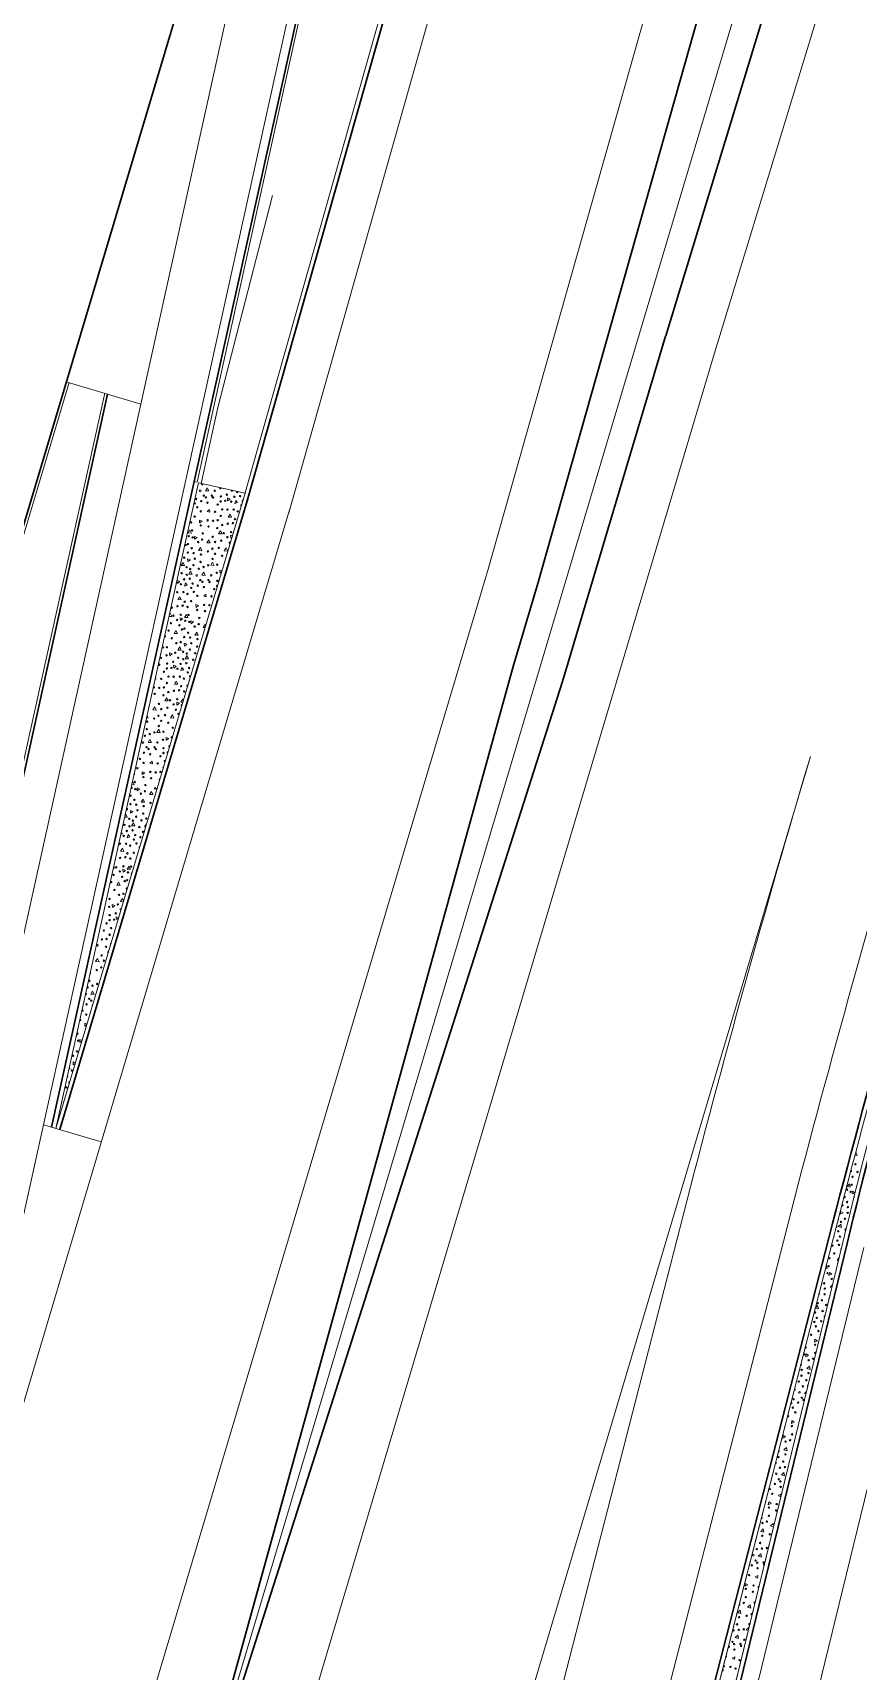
# Model space of a CAD drawing. Extents: x 2536801 to 2538856, y 7112140 to 7131569.
# Drawn here: x 2537210 to 2537401.3, y 7113349.6 to 7113729.3 of the extents above; entities that cross this region are included whole.
import ezdxf

# ---------------------------------------------------------------- set-up
doc = ezdxf.new("R2010")
doc.units = 0
doc.header["$LTSCALE"] = 100
doc.header["$MEASUREMENT"] = 0
for name, color, linetype, lineweight in [('D_BOC_FR', 3, 'Continuous', 13), ('D_BOC_RMP', 1, 'Continuous', 13), ('D_CTB_1', 2, 'Continuous', 0), ('D_EOS_ML', 7, 'Continuous', 30), ('D_EOS_RMP', 1, 'Continuous', 30), ('D_EOT_ML', 7, 'Continuous', 13), ('D_EOT_RMP', 1, 'Continuous', 13), ('D_FOC_FR', 3, 'Continuous', 30), ('D_FOC_RMP', 1, 'Continuous', 30), ('D_MBGF', 20, 'Continuous', 0), ('D_RIPRAP_1', 7, 'Continuous', 0)]:
    doc.layers.add(name, color=color, linetype=linetype, lineweight=lineweight)
doc.linetypes.add('mbgf', pattern='A,1,-0.5,[46,dgnlstyle-BGELINES.shx,S=0.008,R=0,X=0,Y=0],-0.5,1', length=3)

msp = doc.modelspace()

# ---------------------------------------------------------------- linework, layer by layer
at = {"layer": 'D_BOC_FR', "lineweight": 0}
msp.add_line((2537218.37, 7113648.2), (2536888.72, 7112545.5), dxfattribs=at)
at = {"layer": 'D_BOC_RMP', "lineweight": 0}
for p, q in [((2537310.24, 7113906.65), (2537248.05, 7113625.15)), ((2537226.65, 7113645.72), (2537191.25, 7113485.51)), ((2537248.05, 7113625.15), (2537247.4, 7113625.29))]:
    msp.add_line(p, q, dxfattribs=at)
at = {"layer": 'D_CTB_1', "linetype": 'Continuous', "lineweight": 0, "ltscale": 0.025}
for p, q in [((2537258.74, 7113621.06), (2537337.53, 7113899.31)), ((2536961.32, 7112354.03), (2537399.99, 7113825.34)), ((2537248.36, 7113625.01), (2537215.3, 7113475.38)), ((2537215.3, 7113475.38), (2537258.97, 7113621.84)), ((2537329.04, 7113167.09), (2537397.74, 7113448.98)), ((2537278.45, 7112994.06), (2537389.46, 7113426.41))]:
    msp.add_line(p, q, dxfattribs=at)
at = {"layer": 'D_CTB_1', "linetype": 'Continuous', "lineweight": 0, "ltscale": 0.025, "extrusion": (0, 0, -1)}
msp.add_arc((-2539359.33, 7112970.94), 2019, 13.6961, 16.42833, dxfattribs=at)
at = {"layer": 'D_EOS_ML'}
for p, q in [((2537259.7, 7113620.79), (2537338.49, 7113899.04)), ((2537356.67, 7113659.04), (2537429.34, 7113897.17)), ((2537327.03, 7113601.65), (2537405.84, 7113879.97)), ((2537332.79, 7113578.97), (2537356.64, 7113658.97)), ((2537216.26, 7113475.11), (2537259.93, 7113621.56)), ((2537321.29, 7113582.39), (2537327.03, 7113601.62)), ((2537321.29, 7113582.4), (2537254.66, 7113341.39)), ((2537332.79, 7113578.97), (2537241.33, 7113293.19))]:
    msp.add_line(p, q, dxfattribs=at)
at = {"layer": 'D_EOS_RMP'}
for p, q in [((2537227.29, 7113645.53), (2537178.59, 7113425.11)), ((2537247.4, 7113625.29), (2537214.34, 7113475.68)), ((2537330.02, 7113166.86), (2537398.71, 7113448.74)), ((2537277.48, 7112994.31), (2537393.64, 7113446.72))]:
    msp.add_line(p, q, dxfattribs=at)
at = {"layer": 'D_EOS_RMP', "extrusion": (0, 0, -1)}
for centre, radius, start, end in [((-2540144.42, 7112740.44), 2840, 14.39994, 16.6018), ((-2539359.33, 7112970.94), 2018, 13.6961, 16.42833)]:
    msp.add_arc(centre, radius, start, end, dxfattribs=at)
at = {"layer": 'D_EOT_ML'}
for p, q in [((2537269.32, 7113618.06), (2537348.11, 7113896.31)), ((2537368.14, 7113655.54), (2537440.82, 7113893.67)), ((2537315.51, 7113604.99), (2537394.29, 7113883.24)), ((2536978.57, 7112348.89), (2537368.14, 7113655.54)), ((2537069.42, 7112947.6), (2537269.51, 7113618.7)), ((2536944.07, 7112359.18), (2537315.51, 7113604.99)), ((2537229.04, 7113020.99), (2537390.22, 7113561.6)), ((2537212.42, 7113476.25), (2537225.85, 7113472.25))]:
    msp.add_line(p, q, dxfattribs=at)
at = {"layer": 'D_EOT_RMP'}
for p, q in [((2537200.89, 7113424.04), (2537307.64, 7113907.22)), ((2537288.18, 7113884.04), (2537186.42, 7113423.45)), ((2537217.73, 7113648.39), (2537234.98, 7113643.23)), ((2537244.55, 7113002.77), (2537360.71, 7113455.17)), ((2537267.8, 7112996.8), (2537383.95, 7113449.21)), ((2537333.9, 7113165.91), (2537402.6, 7113447.79)), ((2537347.5, 7113162.6), (2537416.2, 7113444.48))]:
    msp.add_line(p, q, dxfattribs=at)
at = {"layer": 'D_EOT_RMP', "extrusion": (0, 0, -1)}
for radius in [2874, 2850]:
    msp.add_arc((-2540144.42, 7112740.44), radius, 14.39994, 16.6018, dxfattribs=at)
at = {"layer": 'D_FOC_FR'}
msp.add_line((2537288.18, 7113884.04), (2536888.08, 7112545.69), dxfattribs=at)
at = {"layer": 'D_FOC_RMP'}
msp.add_line((2537309.59, 7113906.79), (2537247.4, 7113625.29), dxfattribs=at)
at = {"layer": 'D_MBGF', "linetype": 'mbgf', "lineweight": 13, "ltscale": 0.025}
for q in [(2537265.54, 7113691.59), (2537249.01, 7113624.86)]:
    msp.add_line((2537252.89, 7113642.44), q, dxfattribs=at)
at = {"layer": 'D_RIPRAP_1', "color": 7, "linetype": 'Continuous', "lineweight": 0}
for p, q in [((2537250.41, 7113618.3), (2537250.92, 7113618.8)), ((2537250.99, 7113618.17), (2537250.41, 7113618.3)), ((2537250.92, 7113618.8), (2537250.99, 7113618.17)), ((2537249.59, 7113598.72), (2537250.11, 7113599.21)), ((2537250.11, 7113599.21), (2537250.17, 7113598.59)), ((2537250.17, 7113598.59), (2537249.59, 7113598.72)), ((2537238.43, 7113580.06), (2537238.45, 7113580.08)), ((2537238.45, 7113580.08), (2537238.51, 7113579.45)), ((2537238.51, 7113579.45), (2537238.31, 7113579.5)), ((2537237.12, 7113560), (2537237.64, 7113560.49)), ((2537237.7, 7113559.87), (2537237.12, 7113560)), ((2537237.64, 7113560.49), (2537237.7, 7113559.87)), ((2537382.78, 7113390.31), (2537383.4, 7113390.67)), ((2537383.32, 7113390.04), (2537382.78, 7113390.31)), ((2537383.4, 7113390.67), (2537383.32, 7113390.04)), ((2537377.43, 7113371.45), (2537378.05, 7113371.81)), ((2537377.96, 7113371.19), (2537377.43, 7113371.45)), ((2537378.05, 7113371.81), (2537377.96, 7113371.19)), ((2537372.07, 7113352.6), (2537372.69, 7113352.96)), ((2537372.6, 7113352.33), (2537372.07, 7113352.6)), ((2537372.69, 7113352.96), (2537372.6, 7113352.33))]:
    msp.add_line(p, q, dxfattribs=at)
at = {"layer": 'D_RIPRAP_1', "color": 7, "lineweight": 0, "flags": 128}
for points in [[(2537259.18, 7113622.61), (2537248.36, 7113625.01), (2537215.31, 7113475.39), (2537215.31, 7113475.39), (2537258.74, 7113621.06), (2537258.76, 7113621.13), (2537259.18, 7113622.61)], [(2537329.04, 7113167.09), (2537397.74, 7113448.98)], [(2537394.61, 7113446.47), (2537389.46, 7113426.41), (2537278.39, 7112993.84), (2537278.41, 7112993.83)]]:
    msp.add_lwpolyline(points, dxfattribs=at)
at = {"layer": 'D_RIPRAP_1', "color": 7, "linetype": 'Continuous', "lineweight": 0, "flags": 128}
for points in [[(2537250.76, 7113623.11), (2537249.98, 7113623.14), (2537250.42, 7113623.83)], [(2537255.12, 7113620.79), (2537255.09, 7113621.47), (2537255.7, 7113621.22)], [(2537256.03, 7113617.01), (2537255.26, 7113617.04), (2537255.7, 7113617.73)], [(2537257.43, 7113620.39), (2537256.79, 7113620.18), (2537257, 7113620.92)], [(2537246.73, 7113613.32), (2537245.95, 7113613.36), (2537246.39, 7113614.05)], [(2537248.64, 7113615.68), (2537248.6, 7113616.35), (2537249.22, 7113616.1)], [(2537247.46, 7113611.9), (2537247.43, 7113612.57), (2537248.04, 7113612.33)], [(2537251.08, 7113611.04), (2537250.3, 7113611.07), (2537250.74, 7113611.76)], [(2537253.83, 7113613.15), (2537253.05, 7113613.18), (2537253.49, 7113613.88)], [(2537245.17, 7113605.79), (2537244.39, 7113605.83), (2537244.83, 7113606.52)], [(2537245.91, 7113606.72), (2537245.87, 7113607.39), (2537246.49, 7113607.15)], [(2537249.15, 7113609.26), (2537248.37, 7113609.29), (2537248.81, 7113609.99)], [(2537252, 7113605.85), (2537251.22, 7113605.88), (2537251.66, 7113606.58)], [(2537255.15, 7113609.18), (2537254.37, 7113609.21), (2537254.81, 7113609.91)], [(2537246.9, 7113603.79), (2537246.12, 7113603.82), (2537246.56, 7113604.51)], [(2537249.95, 7113603.52), (2537249.17, 7113603.56), (2537249.61, 7113604.25)], [(2537243.46, 7113601.66), (2537243.43, 7113602.33), (2537244.04, 7113602.09)], [(2537245.77, 7113601.25), (2537245.13, 7113601.04), (2537245.34, 7113601.79)], [(2537244.38, 7113597.87), (2537243.6, 7113597.91), (2537244.04, 7113598.6)], [(2537247.82, 7113596.09), (2537247.79, 7113596.76), (2537248.4, 7113596.52)], [(2537244.19, 7113593.06), (2537244.16, 7113593.73), (2537244.77, 7113593.49)], [(2537245.91, 7113593.74), (2537245.14, 7113593.77), (2537245.58, 7113594.46)], [(2537246.65, 7113592.32), (2537246.61, 7113592.99), (2537247.23, 7113592.74)], [(2537243.49, 7113590.05), (2537242.71, 7113590.08), (2537243.15, 7113590.77)], [(2537245.1, 7113587.13), (2537245.06, 7113587.8), (2537245.68, 7113587.56)], [(2537248.33, 7113589.67), (2537247.56, 7113589.71), (2537248, 7113590.4)], [(2537241.72, 7113584.92), (2537241.68, 7113585.59), (2537242.3, 7113585.35)], [(2537244.35, 7113586.21), (2537243.58, 7113586.24), (2537244.02, 7113586.94)], [(2537246.09, 7113584.2), (2537245.31, 7113584.23), (2537245.75, 7113584.93)], [(2537242.65, 7113582.07), (2537242.61, 7113582.74), (2537243.23, 7113582.5)], [(2537244.96, 7113581.67), (2537244.32, 7113581.46), (2537244.53, 7113582.2)], [(2537243.56, 7113578.29), (2537242.79, 7113578.32), (2537243.22, 7113579.01)], [(2537238.61, 7113572.32), (2537237.83, 7113572.35), (2537238.27, 7113573.04)], [(2537241.36, 7113574.43), (2537240.58, 7113574.46), (2537241.02, 7113575.16)], [(2537243.38, 7113573.47), (2537243.34, 7113574.14), (2537243.96, 7113573.9)], [(2537242.68, 7113570.46), (2537241.9, 7113570.49), (2537242.34, 7113571.19)], [(2537237.47, 7113564.8), (2537236.7, 7113564.83), (2537237.14, 7113565.53)], [(2537239.53, 7113567.13), (2537238.75, 7113567.16), (2537239.19, 7113567.86)], [(2537240.91, 7113565.33), (2537240.87, 7113566), (2537241.49, 7113565.76)], [(2537235.35, 7113557.37), (2537235.31, 7113558.04), (2537235.93, 7113557.8)], [(2537234.18, 7113553.6), (2537234.14, 7113554.27), (2537234.76, 7113554.02)], [(2537237.79, 7113552.73), (2537237.02, 7113552.76), (2537237.46, 7113553.46)], [(2537235.86, 7113550.95), (2537235.08, 7113550.99), (2537235.52, 7113551.68)], [(2537232.62, 7113548.41), (2537232.59, 7113549.08), (2537233.2, 7113548.84)], [(2537233.61, 7113545.48), (2537232.84, 7113545.51), (2537233.28, 7113546.21)], [(2537232.48, 7113542.95), (2537231.85, 7113542.74), (2537232.05, 7113543.48)], [(2537231.09, 7113539.57), (2537230.31, 7113539.6), (2537230.75, 7113540.29)], [(2537230.91, 7113534.75), (2537230.87, 7113535.42), (2537231.49, 7113535.18)], [(2537232.63, 7113535.43), (2537231.85, 7113535.46), (2537232.29, 7113536.16)], [(2537230.2, 7113531.74), (2537229.43, 7113531.77), (2537229.87, 7113532.47)], [(2537228.43, 7113526.61), (2537228.4, 7113527.28), (2537229.01, 7113527.04)], [(2537225.32, 7113514.01), (2537224.54, 7113514.04), (2537224.98, 7113514.74)], [(2537224.19, 7113506.5), (2537223.41, 7113506.53), (2537223.85, 7113507.22)], [(2537399.47, 7113461.75), (2537398.72, 7113461.96), (2537399.31, 7113462.53)], [(2537399.86, 7113460.19), (2537399.98, 7113460.85), (2537400.52, 7113460.47)], [(2537397.14, 7113455.51), (2537397.26, 7113456.17), (2537397.8, 7113455.79)], [(2537397.42, 7113452.43), (2537396.67, 7113452.64), (2537397.26, 7113453.22)], [(2537394.5, 7113441.34), (2537394.62, 7113442), (2537395.16, 7113441.62)], [(2537391.16, 7113425.88), (2537391.28, 7113426.54), (2537391.83, 7113426.16)], [(2537389.14, 7113422.48), (2537389.26, 7113423.14), (2537389.81, 7113422.76)], [(2537390.16, 7113419.52), (2537389.42, 7113419.73), (2537390.01, 7113420.3)], [(2537385.81, 7113407.02), (2537385.93, 7113407.68), (2537386.47, 7113407.3)], [(2537383.79, 7113403.62), (2537383.91, 7113404.28), (2537384.45, 7113403.91)], [(2537384.81, 7113400.66), (2537384.06, 7113400.88), (2537384.65, 7113401.45)], [(2537384.25, 7113394.9), (2537383.5, 7113395.11), (2537384.09, 7113395.68)], [(2537380.45, 7113388.17), (2537380.57, 7113388.83), (2537381.11, 7113388.45)], [(2537379.45, 7113381.81), (2537378.7, 7113382.02), (2537379.29, 7113382.59)], [(2537378.89, 7113376.04), (2537378.14, 7113376.26), (2537378.73, 7113376.83)], [(2537375.09, 7113369.31), (2537375.21, 7113369.97), (2537375.75, 7113369.59)], [(2537374.09, 7113362.95), (2537373.34, 7113363.16), (2537373.93, 7113363.74)], [(2537376.39, 7113364.23), (2537375.64, 7113364.44), (2537376.23, 7113365.01)], [(2537373.53, 7113357.19), (2537372.78, 7113357.4), (2537373.37, 7113357.97)]]:
    msp.add_lwpolyline(points, close=True, dxfattribs=at)
for points in [[(2537254.27, 7113623.7), (2537254.19, 7113623.64), (2537254.19, 7113623.72)], [(2537256.16, 7113612.42), (2537255.85, 7113612.19), (2537255.81, 7113612.86), (2537256.24, 7113612.7)], [(2537253.75, 7113604.32), (2537253.38, 7113604.05), (2537253.34, 7113604.72), (2537253.81, 7113604.54)], [(2537241.59, 7113594.35), (2537241.83, 7113594.74), (2537242.17, 7113594.02), (2537241.52, 7113594.04)], [(2537249.91, 7113591.47), (2537249.49, 7113591.48), (2537249.93, 7113592.18), (2537250.05, 7113591.92)], [(2537240.04, 7113587.36), (2537240.34, 7113586.71), (2537239.9, 7113586.73)], [(2537244.76, 7113574.17), (2537244.32, 7113574.18), (2537244.76, 7113574.88), (2537244.89, 7113574.61)], [(2537236.44, 7113571.05), (2537236.68, 7113570.54), (2537236.33, 7113570.55)], [(2537233.03, 7113555.63), (2537233.1, 7113555.74), (2537233.44, 7113555.02), (2537232.9, 7113555.04)], [(2537231.31, 7113547.85), (2537231.54, 7113548.22), (2537231.88, 7113547.49), (2537231.24, 7113547.52)], [(2537236.13, 7113545.24), (2537235.88, 7113545.25), (2537236.32, 7113545.94), (2537236.33, 7113545.92)], [(2537230.44, 7113543.91), (2537230.76, 7113543.78), (2537230.35, 7113543.48)], [(2537228.71, 7113536.08), (2537228.89, 7113535.71), (2537228.63, 7113535.72)], [(2537227.03, 7113528.46), (2537227.05, 7113528.41), (2537227.02, 7113528.41)], [(2537230.96, 7113527.91), (2537230.29, 7113527.94), (2537230.73, 7113528.63), (2537231, 7113528.04)], [(2537229.83, 7113524.11), (2537229.37, 7113523.77), (2537229.33, 7113524.44), (2537229.87, 7113524.23)], [(2537227.46, 7113516.15), (2537227.3, 7113516.16), (2537227.61, 7113516.65)], [(2537220.06, 7113496.92), (2537220.16, 7113496.71), (2537220.02, 7113496.72)], [(2537222.45, 7113499.35), (2537222.06, 7113499.07), (2537222.03, 7113499.74), (2537222.51, 7113499.55)], [(2537221.34, 7113495.62), (2537220.89, 7113495.29), (2537220.86, 7113495.96), (2537221.38, 7113495.76)], [(2537218.43, 7113489.54), (2537218.6, 7113489.18), (2537218.35, 7113489.19)], [(2537219.79, 7113490.44), (2537219.34, 7113490.11), (2537219.3, 7113490.78), (2537219.83, 7113490.57)], [(2537217.07, 7113481.29), (2537217.03, 7113481.29), (2537217.1, 7113481.41)], [(2537400.73, 7113469.6), (2537400.79, 7113469.71), (2537401.08, 7113469.09), (2537400.58, 7113469.04)], [(2537395.65, 7113450.4), (2537395.73, 7113450.23), (2537395.6, 7113450.22)], [(2537393.87, 7113443.59), (2537393.96, 7113443.68), (2537394.11, 7113442.89), (2537393.72, 7113443)], [(2537396.73, 7113444.82), (2537396.52, 7113444.73), (2537396.64, 7113445.39), (2537396.83, 7113445.26)], [(2537392.2, 7113437.11), (2537392.44, 7113436.94), (2537392.13, 7113436.8)], [(2537395.18, 7113438.47), (2537394.77, 7113438.59), (2537395.34, 7113439.14)], [(2537391.37, 7113433.84), (2537391.9, 7113434.36), (2537392.06, 7113433.58), (2537391.35, 7113433.78)], [(2537386.59, 7113415.25), (2537386.7, 7113414.72), (2537386.47, 7113414.78)], [(2537389.18, 7113413.87), (2537388.86, 7113413.97), (2537389.32, 7113414.42)], [(2537378.88, 7113385.2), (2537379.09, 7113385.05), (2537378.81, 7113384.93)], [(2537381.69, 7113383.1), (2537380.99, 7113383.3), (2537381.58, 7113383.87), (2537381.71, 7113383.22)], [(2537375.82, 7113359.04), (2537375.32, 7113359.18), (2537375.91, 7113359.76), (2537375.95, 7113359.56)], [(2537370.08, 7113350.95), (2537370.4, 7113350.74), (2537369.98, 7113350.56)]]:
    msp.add_lwpolyline(points, dxfattribs=at)
at = {"layer": 'D_RIPRAP_1', "color": 7, "linetype": 'Continuous', "lineweight": 0}
for centre, radius in [((2537248.77, 7113623.11), 0.199), ((2537249.61, 7113622.01), 0.163), ((2537250.09, 7113621.6), 0.163), ((2537251.5, 7113622.01), 0.163), ((2537251.75, 7113621.57), 0.163), ((2537252.14, 7113623.14), 0.163), ((2537253.56, 7113621.83), 0.163), ((2537254.98, 7113622.24), 0.163), ((2537256.69, 7113621.75), 0.163), ((2537257.33, 7113622.82), 0.163), ((2537258.03, 7113621.9), 0.163), ((2537247.51, 7113620.21), 0.163), ((2537247.83, 7113621.24), 0.163), ((2537248.09, 7113619.31), 0.163), ((2537248.92, 7113618.38), 0.163), ((2537249.02, 7113620.74), 0.163), ((2537250.45, 7113620.39), 0.163), ((2537252.2, 7113618.27), 0.163), ((2537252.83, 7113619.93), 0.163), ((2537253.52, 7113620.68), 0.163), ((2537253.89, 7113618.81), 0.163), ((2537254.57, 7113620.81), 0.163), ((2537255.1, 7113618.78), 0.163), ((2537255.97, 7113620.62), 0.163), ((2537256.54, 7113618.79), 0.163), ((2537257.48, 7113618.35), 0.163), ((2537246.68, 7113615.8), 0.163), ((2537246.9, 7113613.95), 0.163), ((2537247.49, 7113617.15), 0.163), ((2537248.92, 7113615.1), 0.163), ((2537250.5, 7113616.29), 0.163), ((2537250.7, 7113614.83), 0.163), ((2537251.75, 7113616.19), 0.163), ((2537252.71, 7113614.49), 0.163), ((2537252.83, 7113616.3), 0.163), ((2537253.54, 7113617.31), 0.163), ((2537253.87, 7113615.2), 0.163), ((2537255.15, 7113615.51), 0.163), ((2537256.37, 7113615.65), 0.163), ((2537256.84, 7113616.56), 0.163), ((2537245.37, 7113610.6), 0.163), ((2537245.93, 7113610.79), 0.163), ((2537246.13, 7113612.6), 0.163), ((2537247.03, 7113612.33), 0.163), ((2537248.3, 7113611.26), 0.163), ((2537249.23, 7113611.83), 0.163), ((2537249.38, 7113613.25), 0.163), ((2537251.66, 7113612.48), 0.163), ((2537252.21, 7113611.27), 0.163), ((2537253.65, 7113611.58), 0.163), ((2537254.24, 7113613.33), 0.163), ((2537255.07, 7113612.36), 0.163), ((2537255.93, 7113613.56), 0.163), ((2537245.07, 7113607.64), 0.163), ((2537245.9, 7113608.83), 0.163), ((2537246.8, 7113609.83), 0.163), ((2537247.25, 7113608.71), 0.163), ((2537247.52, 7113607.4), 0.163), ((2537248.87, 7113606.64), 0.163), ((2537248.96, 7113608.36), 0.163), ((2537250.57, 7113609.09), 0.163), ((2537251.59, 7113609.72), 0.163), ((2537251.64, 7113607.36), 0.163), ((2537252.21, 7113608.55), 0.163), ((2537253.09, 7113609.89), 0.163), ((2537253.85, 7113608.09), 0.163), ((2537244.48, 7113604.03), 0.163), ((2537245.03, 7113602.61), 0.163), ((2537245.62, 7113605.41), 0.163), ((2537245.67, 7113603.69), 0.163), ((2537246.37, 7113602.77), 0.163), ((2537246.47, 7113605.01), 0.163), ((2537247.22, 7113605.93), 0.163), ((2537247.96, 7113603.52), 0.199), ((2537248.43, 7113605.08), 0.163), ((2537248.8, 7113602.43), 0.163), ((2537249.55, 7113605.48), 0.163), ((2537250.65, 7113605.87), 0.163), ((2537250.68, 7113602.43), 0.163), ((2537251.33, 7113603.55), 0.163), ((2537252.63, 7113604.15), 0.163), ((2537252.71, 7113606.02), 0.163), ((2537243.44, 7113599.64), 0.163), ((2537244.31, 7113601.48), 0.163), ((2537244.88, 7113599.66), 0.163), ((2537245.82, 7113599.22), 0.163), ((2537246.7, 7113600.63), 0.163), ((2537247.02, 7113601.65), 0.163), ((2537247.28, 7113599.72), 0.163), ((2537248.11, 7113598.8), 0.163), ((2537248.21, 7113601.15), 0.163), ((2537249.28, 7113602.02), 0.163), ((2537249.64, 7113600.81), 0.163), ((2537250.94, 7113601.99), 0.163), ((2537251.39, 7113598.68), 0.163), ((2537252.02, 7113600.34), 0.163), ((2537252.75, 7113602.24), 0.163), ((2537242.21, 7113596.06), 0.163), ((2537243.49, 7113596.38), 0.163), ((2537244.71, 7113596.52), 0.163), ((2537245.18, 7113597.42), 0.163), ((2537245.86, 7113596.21), 0.163), ((2537246.68, 7113597.56), 0.163), ((2537248.1, 7113595.52), 0.163), ((2537249.69, 7113596.7), 0.163), ((2537249.89, 7113595.25), 0.163), ((2537250.93, 7113596.61), 0.163), ((2537241.99, 7113592.44), 0.163), ((2537242.58, 7113594.19), 0.163), ((2537243.41, 7113593.23), 0.163), ((2537243.96, 7113591.97), 0.163), ((2537244.27, 7113594.42), 0.163), ((2537244.55, 7113591.01), 0.163), ((2537245.11, 7113591.2), 0.163), ((2537245.32, 7113593.02), 0.163), ((2537246.09, 7113594.37), 0.163), ((2537246.22, 7113592.75), 0.163), ((2537247.49, 7113591.68), 0.163), ((2537248.42, 7113592.24), 0.163), ((2537248.57, 7113593.66), 0.163), ((2537241.43, 7113590.75), 0.163), ((2537242.19, 7113588.96), 0.163), ((2537243.25, 7113587.81), 0.163), ((2537244.25, 7113588.06), 0.163), ((2537245.09, 7113589.25), 0.163), ((2537245.98, 7113590.25), 0.163), ((2537246.43, 7113589.12), 0.163), ((2537246.7, 7113587.82), 0.163), ((2537248.15, 7113588.78), 0.163), ((2537239.67, 7113584.42), 0.163), ((2537240.97, 7113585.01), 0.163), ((2537241.05, 7113586.89), 0.163), ((2537242.51, 7113583.52), 0.163), ((2537242.98, 7113585.6), 0.163), ((2537243.67, 7113584.45), 0.163), ((2537244.8, 7113585.83), 0.163), ((2537244.85, 7113584.1), 0.163), ((2537245.65, 7113585.42), 0.163), ((2537246.4, 7113586.34), 0.163), ((2537247.15, 7113583.94), 0.199), ((2537247.62, 7113585.49), 0.163), ((2537248.05, 7113587.05), 0.163), ((2537239.28, 7113582.85), 0.163), ((2537240.36, 7113581.21), 0.163), ((2537241.05, 7113581.96), 0.163), ((2537241.09, 7113583.11), 0.163), ((2537241.42, 7113580.09), 0.163), ((2537242.1, 7113582.09), 0.163), ((2537242.62, 7113580.06), 0.163), ((2537243.5, 7113581.9), 0.163), ((2537244.06, 7113580.07), 0.163), ((2537244.22, 7113583.03), 0.163), ((2537245, 7113579.63), 0.163), ((2537245.56, 7113583.18), 0.163), ((2537245.88, 7113581.04), 0.163), ((2537246.21, 7113582.07), 0.163), ((2537238.23, 7113576.11), 0.163), ((2537239.28, 7113577.47), 0.163), ((2537239.73, 7113579.55), 0.163), ((2537240.36, 7113577.58), 0.163), ((2537241.07, 7113578.59), 0.163), ((2537241.39, 7113576.48), 0.163), ((2537242.68, 7113576.79), 0.163), ((2537243.9, 7113576.93), 0.163), ((2537244.36, 7113577.84), 0.163), ((2537245.05, 7113576.63), 0.163), ((2537239.19, 7113573.76), 0.163), ((2537239.74, 7113572.55), 0.163), ((2537240.24, 7113575.77), 0.163), ((2537241.18, 7113572.86), 0.163), ((2537241.77, 7113574.6), 0.163), ((2537242.59, 7113573.64), 0.163), ((2537243.15, 7113572.39), 0.163), ((2537243.46, 7113574.84), 0.163), ((2537236.49, 7113569.64), 0.163), ((2537238.1, 7113570.37), 0.163), ((2537239.11, 7113571), 0.163), ((2537239.17, 7113568.64), 0.163), ((2537239.73, 7113569.83), 0.163), ((2537240.62, 7113571.17), 0.163), ((2537241.38, 7113569.37), 0.163), ((2537242.43, 7113568.23), 0.163), ((2537243.74, 7113571.43), 0.163), ((2537235.49, 7113564.8), 0.199), ((2537235.96, 7113566.36), 0.163), ((2537236.39, 7113567.92), 0.163), ((2537237.08, 7113566.76), 0.163), ((2537238.18, 7113567.15), 0.163), ((2537238.86, 7113564.83), 0.163), ((2537240.16, 7113565.43), 0.163), ((2537240.24, 7113567.3), 0.163), ((2537234.81, 7113561), 0.163), ((2537235.73, 7113562.43), 0.163), ((2537236.33, 7113563.71), 0.163), ((2537236.81, 7113563.3), 0.163), ((2537237.17, 7113562.09), 0.163), ((2537238.21, 7113563.71), 0.163), ((2537238.47, 7113563.27), 0.163), ((2537239.55, 7113561.62), 0.163), ((2537240.24, 7113562.37), 0.163), ((2537240.27, 7113563.52), 0.163), ((2537234.2, 7113558.84), 0.163), ((2537235.64, 7113560.08), 0.163), ((2537237.21, 7113557.98), 0.163), ((2537238.46, 7113557.89), 0.163), ((2537238.91, 7113559.96), 0.163), ((2537239.55, 7113558), 0.163), ((2537233.62, 7113555.65), 0.163), ((2537233.74, 7113554.03), 0.163), ((2537235.63, 7113556.8), 0.163), ((2537235.95, 7113553.52), 0.163), ((2537236.09, 7113554.94), 0.163), ((2537237.41, 7113556.53), 0.163), ((2537238.37, 7113554.18), 0.163), ((2537232.61, 7113550.53), 0.163), ((2537232.64, 7113552.48), 0.163), ((2537233.51, 7113551.53), 0.163), ((2537233.96, 7113550.4), 0.163), ((2537235.02, 7113552.96), 0.163), ((2537235.67, 7113550.06), 0.163), ((2537237.28, 7113550.79), 0.163), ((2537231.2, 7113545.73), 0.163), ((2537232.33, 7113547.11), 0.163), ((2537233.18, 7113546.7), 0.163), ((2537233.93, 7113547.62), 0.163), ((2537234.23, 7113549.1), 0.163), ((2537235.15, 7113546.77), 0.163), ((2537235.58, 7113548.33), 0.163), ((2537236.27, 7113547.18), 0.163), ((2537231.03, 7113543.18), 0.163), ((2537231.75, 7113544.31), 0.163), ((2537232.38, 7113545.38), 0.163), ((2537233.09, 7113544.46), 0.163), ((2537233.41, 7113542.32), 0.163), ((2537233.73, 7113543.35), 0.163), ((2537234.67, 7113545.22), 0.199), ((2537234.92, 7113542.85), 0.163), ((2537235.51, 7113544.12), 0.163), ((2537230.15, 7113541.34), 0.163), ((2537230.21, 7113538.07), 0.163), ((2537231.43, 7113538.21), 0.163), ((2537231.59, 7113541.35), 0.163), ((2537231.89, 7113539.12), 0.163), ((2537232.53, 7113540.91), 0.163), ((2537232.58, 7113537.91), 0.163), ((2537233.39, 7113539.26), 0.163), ((2537234, 7113541.41), 0.163), ((2537228.71, 7113534.14), 0.163), ((2537229.3, 7113535.88), 0.163), ((2537230.12, 7113534.92), 0.163), ((2537230.98, 7113536.12), 0.163), ((2537232.04, 7113534.71), 0.163), ((2537232.8, 7113536.06), 0.163), ((2537228.15, 7113532.45), 0.163), ((2537228.91, 7113530.65), 0.163), ((2537230.67, 7113533.67), 0.163), ((2537231.27, 7113532.71), 0.163), ((2537231.83, 7113532.9), 0.163), ((2537227.69, 7113526.71), 0.163), ((2537227.76, 7113528.58), 0.163), ((2537229.7, 7113527.29), 0.163), ((2537229.96, 7113529.51), 0.163), ((2537230.97, 7113529.75), 0.163), ((2537227.07, 7113522.9), 0.163), ((2537227.76, 7113523.65), 0.163), ((2537227.8, 7113524.8), 0.163), ((2537228.82, 7113523.78), 0.163), ((2537229.22, 7113525.22), 0.163), ((2537225.99, 7113519.17), 0.163), ((2537226.44, 7113521.24), 0.163), ((2537227.07, 7113519.28), 0.163), ((2537227.79, 7113520.28), 0.163), ((2537228.13, 7113521.79), 0.163), ((2537224.94, 7113517.81), 0.163), ((2537225.9, 7113515.46), 0.163), ((2537226.96, 7113517.47), 0.163), ((2537224.81, 7113512.07), 0.163), ((2537225.83, 7113512.69), 0.163), ((2537226.45, 7113514.25), 0.163), ((2537223.11, 7113509.61), 0.163), ((2537223.8, 7113508.46), 0.163), ((2537224.89, 7113508.85), 0.163), ((2537222.45, 7113504.13), 0.163), ((2537223.04, 7113505.4), 0.163), ((2537223.52, 7113504.99), 0.163), ((2537221.52, 7113502.69), 0.163), ((2537222.35, 7113501.77), 0.163), ((2537220.33, 7113497.34), 0.163), ((2537220.22, 7113493.22), 0.163), ((2537220.46, 7113495.72), 0.163), ((2537219.04, 7113488.8), 0.163), ((2537219.33, 7113492.22), 0.163), ((2537217.74, 7113484.87), 0.163), ((2537400.66, 7113467.1), 0.163), ((2537399.79, 7113462.32), 0.163), ((2537400, 7113464.17), 0.163), ((2537401.11, 7113465.29), 0.163), ((2537398.73, 7113458.34), 0.163), ((2537398.73, 7113461.19), 0.163), ((2537399.54, 7113460.71), 0.163), ((2537398.23, 7113454.44), 0.163), ((2537398.86, 7113455.81), 0.163), ((2537398.9, 7113457.14), 0.163), ((2537396.67, 7113451.56), 0.163), ((2537397.28, 7113453.72), 0.163), ((2537395.3, 7113448.24), 0.163), ((2537396.48, 7113449.41), 0.163), ((2537396.84, 7113448.39), 0.163), ((2537397.04, 7113450.33), 0.163), ((2537394.43, 7113443.46), 0.163), ((2537394.64, 7113445.31), 0.163), ((2537395.75, 7113446.43), 0.163), ((2537393.37, 7113439.48), 0.163), ((2537394.18, 7113441.86), 0.163), ((2537395.17, 7113440.52), 0.163), ((2537392.87, 7113435.58), 0.163), ((2537393.5, 7113436.95), 0.163), ((2537393.54, 7113438.28), 0.163), ((2537391.31, 7113432.71), 0.163), ((2537391.92, 7113434.87), 0.163), ((2537393.03, 7113433.07), 0.199), ((2537393.85, 7113434.48), 0.163), ((2537391.13, 7113430.55), 0.163), ((2537391.48, 7113429.53), 0.163), ((2537391.68, 7113431.47), 0.163), ((2537392.07, 7113428.44), 0.163), ((2537392.72, 7113430.71), 0.163), ((2537390.39, 7113427.58), 0.163), ((2537391.3, 7113425.25), 0.163), ((2537388.82, 7113423), 0.163), ((2537389.81, 7113421.66), 0.163), ((2537390.85, 7113422), 0.163), ((2537391.32, 7113423.34), 0.163), ((2537387.51, 7113416.73), 0.163), ((2537388.15, 7113418.1), 0.163), ((2537388.19, 7113419.43), 0.163), ((2537389.28, 7113417.04), 0.163), ((2537389.77, 7113418.69), 0.163), ((2537386.32, 7113412.62), 0.163), ((2537387.67, 7113414.22), 0.199), ((2537388.23, 7113412.96), 0.163), ((2537388.5, 7113415.62), 0.163), ((2537386.12, 7113410.68), 0.163), ((2537386.72, 7113409.59), 0.163), ((2537387.36, 7113411.85), 0.163), ((2537388.6, 7113412.45), 0.163), ((2537385.94, 7113406.4), 0.163), ((2537384.45, 7113402.81), 0.163), ((2537385.49, 7113403.14), 0.163), ((2537385.96, 7113404.49), 0.163), ((2537382.79, 7113399.24), 0.163), ((2537383.92, 7113398.18), 0.163), ((2537384.42, 7113399.83), 0.163), ((2537382.31, 7113395.36), 0.199), ((2537382.88, 7113394.1), 0.163), ((2537383.14, 7113396.76), 0.163), ((2537383.25, 7113393.59), 0.163), ((2537384.32, 7113396.9), 0.163), ((2537380.77, 7113391.82), 0.163), ((2537381.36, 7113390.73), 0.163), ((2537382, 7113393), 0.163), ((2537383.32, 7113392.33), 0.163), ((2537380.59, 7113387.54), 0.163), ((2537382.26, 7113386.87), 0.163), ((2537382.4, 7113388.33), 0.163), ((2537379.09, 7113383.95), 0.163), ((2537380.13, 7113384.28), 0.163), ((2537380.6, 7113385.63), 0.163), ((2537378.57, 7113379.32), 0.163), ((2537379.06, 7113380.98), 0.163), ((2537380.79, 7113381.32), 0.163), ((2537376.96, 7113376.5), 0.199), ((2537377.52, 7113375.24), 0.163), ((2537377.78, 7113377.91), 0.163), ((2537377.89, 7113374.74), 0.163), ((2537378.96, 7113378.04), 0.163), ((2537379.35, 7113374.81), 0.163), ((2537380.12, 7113378.16), 0.163), ((2537376, 7113371.88), 0.163), ((2537376.64, 7113374.14), 0.163), ((2537377.96, 7113373.48), 0.163), ((2537375.23, 7113368.69), 0.163), ((2537376.9, 7113368.01), 0.163), ((2537377.05, 7113369.47), 0.163), ((2537374.77, 7113365.43), 0.163), ((2537375.25, 7113366.78), 0.163), ((2537373.21, 7113360.47), 0.163), ((2537373.7, 7113362.12), 0.163), ((2537375.44, 7113362.46), 0.163), ((2537376.57, 7113362.83), 0.163), ((2537372.16, 7113356.39), 0.163), ((2537372.42, 7113359.05), 0.163), ((2537372.53, 7113355.88), 0.163), ((2537373.61, 7113359.19), 0.163), ((2537373.99, 7113355.95), 0.163), ((2537374.76, 7113359.31), 0.163), ((2537374.89, 7113356.89), 0.163), ((2537372.6, 7113354.62), 0.163), ((2537373.8, 7113352.15), 0.163), ((2537374.14, 7113355.46), 0.163), ((2537371.69, 7113350.62), 0.163), ((2537372.88, 7113350.23), 0.163)]:
    msp.add_circle(centre, radius, dxfattribs=at)
for centre, radius, start, end in [((2537249.25, 7113624.66), 0.163, 107.226, 47.8579), ((2537253.44, 7113623.73), 0.163, 104.6136, 50.4702), ((2537256.14, 7113623.17), 0.163, 121.9857, 33.0982), ((2537258.36, 7113619.76), 0.163, 75.1234, 251.673), ((2537258.68, 7113620.79), 0.163, 81.0613, 245.7351), ((2537255.62, 7113611.11), 0.163, 10.5295, 316.2669), ((2537252.71, 7113601.09), 0.163, 47.0223, 279.7741), ((2537240.55, 7113589.42), 0.163, 239.793, 95.2909), ((2537239.02, 7113583.29), 0.163, 303.3461, 31.7378), ((2537246.47, 7113580.13), 0.163, 50.1348, 276.6616), ((2537238.03, 7113577.57), 0.163, 195.9653, 139.1186), ((2537245.86, 7113577.98), 0.163, 63.8841, 262.9123), ((2537236.76, 7113573.11), 0.163, 310.6593, 24.4245), ((2537244.51, 7113573.43), 0.163, 63.5754, 263.221), ((2537242.17, 7113566.01), 0.163, 6.8219, 319.9745), ((2537234.55, 7113562.93), 0.163, 294.1217, 40.9622), ((2537241.29, 7113562.5), 0.163, 76.8204, 249.976), ((2537241.69, 7113563.94), 0.163, 69.2925, 257.5039), ((2537233.39, 7113557.49), 0.163, 275.8612, 59.2227), ((2537240.26, 7113559), 0.163, 81.4099, 245.3865), ((2537240.6, 7113560.51), 0.163, 45.0531, 281.7434), ((2537232.85, 7113554.3), 0.163, 216.2262, 118.8577), ((2537239.43, 7113556.19), 0.163, 84.8591, 241.9373), ((2537231.78, 7113549.34), 0.163, 201.9451, 133.1387), ((2537234.82, 7113540.49), 0.163, 112.6912, 214.1052), ((2537228.92, 7113537.76), 0.163, 334.4179, 0.666), ((2537232.93, 7113534.44), 0.163, 80.0586, 246.7378), ((2537231.8, 7113530.94), 0.163, 50.0883, 276.7081), ((2537226.39, 7113526.11), 0.163, 306.0379, 29.046), ((2537230.38, 7113526.14), 0.163, 54.8363, 271.9602), ((2537228.11, 7113518.17), 0.163, 89.5052, 237.2912), ((2537223.2, 7113511.34), 0.163, 272.831, 62.2529), ((2537222.68, 7113508.05), 0.163, 189.7178, 145.3661), ((2537225.88, 7113510.34), 0.163, 140.0208, 186.7756), ((2537222.2, 7113506.5), 0.199, 250.8381, 84.2458), ((2537223.88, 7113503.78), 0.163, 114.0813, 212.7151), ((2537220.92, 7113500.54), 0.163, 237.2672, 97.8167), ((2537222.35, 7113498.49), 0.163, 136.7939, 190.0026), ((2537219.36, 7113494.18), 0.163, 294.4794, 40.6044), ((2537217.91, 7113487.42), 0.163, 275.9949, 59.089), ((2537218.46, 7113486), 0.163, 71.6013, 255.1951), ((2537216.87, 7113483.03), 0.163, 307.5033, 27.5806), ((2537216.01, 7113477.58), 0.163, 91.9645, 234.8319), ((2537215.42, 7113475.83), 0.163, 251.1213, 258.7626), ((2537215.42, 7113475.83), 0.163, 68.0338, 83.9626), ((2537399.62, 7113465.5), 0.163, 265.6021, 64.7428), ((2537398.1, 7113459.47), 0.163, 236.4611, 93.8838), ((2537400.52, 7113459.37), 0.163, 110.4529, 220.5581), ((2537397.62, 7113457.57), 0.163, 229.3546, 100.9903), ((2537396.2, 7113452.62), 0.163, 269.3372, 61.0077), ((2537396.55, 7113454.31), 0.163, 309.685, 20.6598), ((2537398.39, 7113451.93), 0.199, 40.7619, 290.2491), ((2537397.43, 7113447.3), 0.163, 112.5471, 220.0607), ((2537396.66, 7113444.11), 0.163, 115.204, 217.4038), ((2537394.64, 7113435.89), 0.163, 107.5788, 225.029), ((2537393.59, 7113431.81), 0.163, 88.1717, 244.4361), ((2537389.08, 7113424.61), 0.163, 226.8528, 104.3474), ((2537388.01, 7113420.62), 0.163, 242.3783, 88.8218), ((2537389.68, 7113415.75), 0.163, 88.7475, 243.8603), ((2537385.77, 7113411.7), 0.163, 224.3498, 106.8503), ((2537388.67, 7113411.19), 0.163, 134.4957, 198.1121), ((2537385.03, 7113408.72), 0.163, 211.0367, 120.1634), ((2537382.15, 7113397.87), 0.163, 247.7746, 83.4256), ((2537382.83, 7113400.57), 0.163, 253.8172, 77.383), ((2537380.96, 7113393.76), 0.163, 297.5087, 33.6914), ((2537379.5, 7113374.32), 0.163, 60.3481, 272.2597), ((2537378.24, 7113369.09), 0.163, 64.9854, 267.6224), ((2537373.74, 7113365.1), 0.163, 248.1161, 83.084), ((2537377.29, 7113365.5), 0.163, 34.6983, 297.9095), ((2537376.07, 7113360.53), 0.163, 34.9732, 297.6346), ((2537371.6, 7113357.65), 0.199, 341.1586, 350.0415), ((2537370.64, 7113353.02), 0.163, 245.9281, 85.2721), ((2537371.29, 7113355.29), 0.163, 223.182, 108.0181), ((2537369.87, 7113349.83), 0.163, 228.7273, 102.4728)]:
    msp.add_arc(centre, radius, start, end, dxfattribs=at)
at = {"layer": 'D_RIPRAP_1', "color": 7, "lineweight": 0}
msp.add_arc((2540144.42, 7112740.44), 2839, 163.3982, 165.60006, dxfattribs=at)
at = {"layer": 'D_RIPRAP_1', "color": 7, "lineweight": 0, "extrusion": (0, 0, -1)}
msp.add_arc((-2539359.33, 7112970.94), 2019, 13.6961, 16.42833, dxfattribs=at)

doc.saveas('drawing.dxf')
